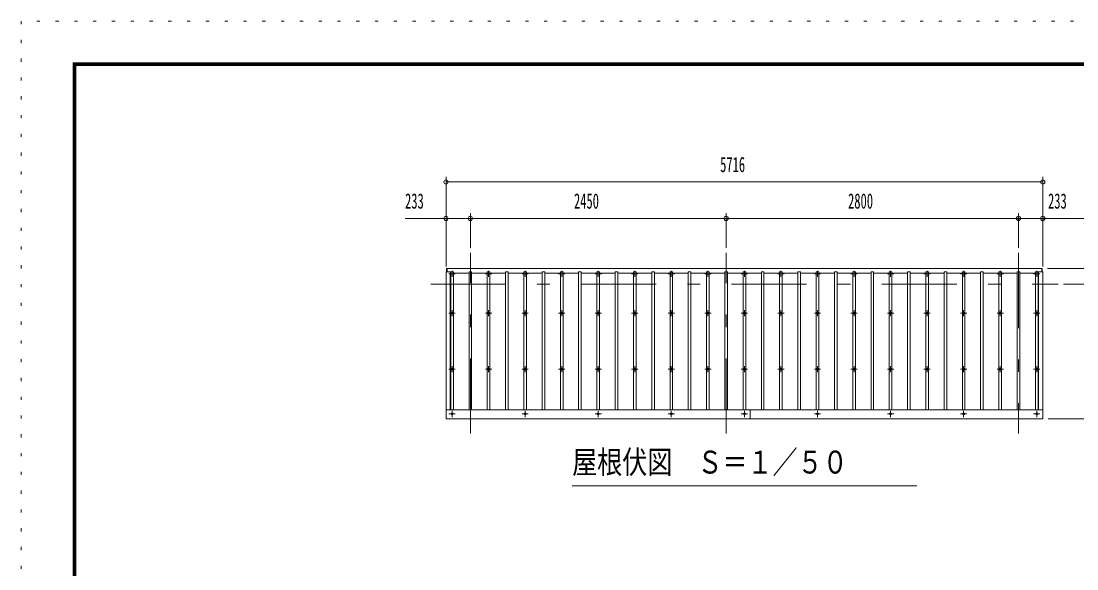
# Model space of a CAD drawing. Units: millimetres, scale not verified, with parts at other scales. Extents: x -23257 to 23268, y -10500 to 10500.
# Drawn here: x -6432 to 3680, y 5250 to 10500 of the extents above; entities that cross this region are included whole.
import ezdxf
from ezdxf.enums import TextEntityAlignment as Align

# ---------------------------------------------------------------- set-up
doc = ezdxf.new("R2010")
doc.units = ezdxf.units.MM
doc.header["$LTSCALE"] = 60
doc.linetypes.add('USER1', pattern=[24, 12, -5, 2, -5])
doc.linetypes.add('USER2', pattern=[3, 0.5, -2.5])
for name, color, linetype, lineweight in [('0-2_F-E_J_ADD', 5, 'USER2', 18), ('1-0_2BOLD', 7, 'Continuous', 18), ('1-2_2CENTER', 3, 'USER1', 18), ('1-4_2THIN', 4, 'Continuous', 18), ('1-5_2DIM', 3, 'Continuous', 18), ('1-D_A-SITE-STAIR', 3, 'Continuous', 18), ('2-4__F-F_4PAPAER', 5, 'Continuous', 18)]:
    doc.layers.add(name, color=color, linetype=linetype, lineweight=lineweight)
doc.styles.add('ＭＳ ゴシック', font='')
doc.styles.get('ＭＳ ゴシック').set_extended_font_data('MS Gothic')

msp = doc.modelspace()

# ---------------------------------------------------------------- linework, layer by layer
at = {"layer": '0-2_F-E_J_ADD'}
msp.add_lwpolyline([(-6432.19, 10500), (-6432.19, -10500), (23267.81, -10500), (23267.81, 10500)], close=True, dxfattribs=at)
at = {"layer": '1-0_2BOLD'}
for p, q in [((-2352.53, 8097.84), (-2352.53, 8127.67)), ((3343.47, 8127.67), (3343.47, 8097.84)), ((-2362.53, 6773.96), (3353.47, 6773.96)), ((550.47, 6687.67), (550.47, 6773.96))]:
    msp.add_line(p, q, dxfattribs=at)
for points in [[(3313.47, 6773.96), (3313.47, 8097.84), (3353.47, 8097.84), (3353.47, 6687.67), (-2362.53, 6687.67), (-2362.53, 8097.84), (-2322.53, 8097.84), (-2322.53, 6773.96)], [(3348.47, 8097.84), (3348.47, 8127.67), (-2357.53, 8127.67), (-2357.53, 8097.84)]]:
    msp.add_lwpolyline(points, dxfattribs=at)
for centre in [(-2304.53, 7701.14), (-1954.53, 7701.14), (-1604.53, 7701.14), (-1254.53, 7701.14), (-904.53, 7701.14), (-554.53, 7701.14), (-204.53, 7701.14), (145.47, 7701.14), (495.47, 7701.14), (845.47, 7701.14), (1195.47, 7701.14), (1545.47, 7701.14), (1895.47, 7701.14), (2245.47, 7701.14), (2595.47, 7701.14), (2945.47, 7701.14), (3295.47, 7701.14), (-2304.53, 7164.54), (-1954.53, 7164.54), (-1604.53, 7164.54), (-1254.53, 7164.54), (-904.53, 7164.54), (-554.53, 7164.54), (-204.53, 7164.54), (145.47, 7164.54), (495.47, 7164.54), (845.47, 7164.54), (1195.47, 7164.54), (1545.47, 7164.54), (1895.47, 7164.54), (2245.47, 7164.54), (2595.47, 7164.54), (2945.47, 7164.54), (3295.47, 7164.54), (-2304.53, 6735.28), (-1604.53, 6735.28), (-904.53, 6735.28), (-204.53, 6735.28), (495.47, 6735.28), (1195.47, 6735.28), (1895.47, 6735.28), (2595.47, 6735.28), (3295.47, 6735.28)]:
    msp.add_circle(centre, 10, dxfattribs=at)
for centre, start, end in [((-2304.53, 8067.55), 46.39838, 133.60162), ((-2304.53, 8088.55), 226.3961, 313.6039), ((-1954.53, 8067.55), 46.39838, 133.60162), ((-1954.53, 8088.55), 226.3961, 313.6039), ((-1604.53, 8067.55), 46.39838, 133.60162), ((-1604.53, 8088.55), 226.3961, 313.6039), ((-1254.52, 8067.55), 46.39838, 133.60162), ((-1254.52, 8088.55), 226.3961, 313.6039), ((-904.52, 8067.55), 46.39838, 133.60162), ((-904.52, 8088.55), 226.3961, 313.6039), ((-554.52, 8067.55), 46.39838, 133.60162), ((-554.52, 8088.55), 226.3961, 313.6039), ((-204.52, 8067.55), 46.39838, 133.60162), ((-204.52, 8088.55), 226.3961, 313.6039), ((145.47, 8067.55), 46.39838, 133.60162), ((145.47, 8088.55), 226.3961, 313.6039), ((495.48, 8067.55), 46.39838, 133.60162), ((495.48, 8088.55), 226.3961, 313.6039), ((845.47, 8067.55), 46.39838, 133.60162), ((845.47, 8088.55), 226.3961, 313.6039), ((1195.48, 8067.55), 46.39838, 133.60162), ((1195.48, 8088.55), 226.3961, 313.6039), ((1545.47, 8067.55), 46.39838, 133.60162), ((1545.47, 8088.55), 226.3961, 313.6039), ((1895.48, 8067.55), 46.39838, 133.60162), ((1895.48, 8088.55), 226.3961, 313.6039), ((2245.47, 8067.55), 46.39838, 133.60162), ((2245.47, 8088.55), 226.3961, 313.6039), ((2595.48, 8067.55), 46.39838, 133.60162), ((2595.48, 8088.55), 226.3961, 313.6039), ((2945.48, 8067.55), 46.39838, 133.60162), ((2945.48, 8088.55), 226.3961, 313.6039), ((3295.48, 8067.55), 46.39838, 133.60162), ((3295.48, 8088.55), 226.3961, 313.6039)]:
    msp.add_arc(centre, 14.5, start, end, dxfattribs=at)
at = {"layer": '1-2_2CENTER'}
for p, q in [((-2129.53, 6547.67), (-2129.53, 8277.67)), ((320.47, 6547.67), (320.47, 8277.67)), ((3120.47, 8277.67), (3120.47, 6547.67)), ((-2304.53, 8108.05), (-2304.53, 8048.05)), ((-1954.53, 8108.05), (-1954.53, 8048.05)), ((-1604.53, 8108.05), (-1604.53, 8048.05)), ((-1254.52, 8108.05), (-1254.52, 8048.05)), ((-904.52, 8108.05), (-904.52, 8048.05)), ((-554.52, 8108.05), (-554.52, 8048.05)), ((-204.52, 8108.05), (-204.52, 8048.05)), ((145.47, 8108.05), (145.47, 8048.05)), ((495.48, 8108.05), (495.48, 8048.05)), ((845.47, 8108.05), (845.47, 8048.05)), ((1195.48, 8108.05), (1195.48, 8048.05)), ((1545.47, 8108.05), (1545.47, 8048.05)), ((1895.48, 8108.05), (1895.48, 8048.05)), ((2245.47, 8108.05), (2245.47, 8048.05)), ((2595.48, 8108.05), (2595.48, 8048.05)), ((2945.48, 8108.05), (2945.48, 8048.05)), ((3295.48, 8048.05), (3295.48, 8108.05)), ((-2274.52, 8078.05), (-2334.53, 8078.05)), ((-1924.52, 8078.05), (-1984.53, 8078.05)), ((-1574.52, 8078.05), (-1634.53, 8078.05)), ((-1224.52, 8078.05), (-1284.53, 8078.05)), ((-874.52, 8078.05), (-934.53, 8078.05)), ((-524.52, 8078.05), (-584.53, 8078.05)), ((-174.52, 8078.05), (-234.53, 8078.05)), ((175.48, 8078.05), (115.47, 8078.05)), ((525.48, 8078.05), (465.47, 8078.05)), ((875.48, 8078.05), (815.47, 8078.05)), ((1225.48, 8078.05), (1165.47, 8078.05)), ((1575.48, 8078.05), (1515.47, 8078.05)), ((1925.48, 8078.05), (1865.47, 8078.05)), ((2275.48, 8078.05), (2215.47, 8078.05)), ((2625.48, 8078.05), (2565.47, 8078.05)), ((2975.48, 8078.05), (2915.47, 8078.05)), ((3325.48, 8078.05), (3265.47, 8078.05)), ((-2509.53, 7977.67), (3500.47, 7977.67)), ((-2334.53, 7701.14), (-2274.53, 7701.14)), ((-2304.53, 7671.14), (-2304.53, 7731.14)), ((-1984.53, 7701.14), (-1924.53, 7701.14)), ((-1954.53, 7731.14), (-1954.53, 7671.14)), ((-1634.53, 7701.14), (-1574.53, 7701.14)), ((-1604.53, 7671.14), (-1604.53, 7731.14)), ((-1284.53, 7701.14), (-1224.53, 7701.14)), ((-1254.53, 7731.14), (-1254.53, 7671.14)), ((-934.53, 7701.14), (-874.53, 7701.14)), ((-904.53, 7731.14), (-904.53, 7671.14)), ((-584.53, 7701.14), (-524.53, 7701.14)), ((-554.53, 7671.14), (-554.53, 7731.14)), ((-234.53, 7701.14), (-174.53, 7701.14)), ((-204.53, 7731.14), (-204.53, 7671.14)), ((115.47, 7701.14), (175.47, 7701.14)), ((145.47, 7671.14), (145.47, 7731.14)), ((465.47, 7701.14), (525.47, 7701.14)), ((495.47, 7731.14), (495.47, 7671.14)), ((815.47, 7701.14), (875.47, 7701.14)), ((845.47, 7671.14), (845.47, 7731.14)), ((1165.47, 7701.14), (1225.47, 7701.14)), ((1195.47, 7731.14), (1195.47, 7671.14)), ((1515.47, 7701.14), (1575.47, 7701.14)), ((1545.47, 7671.14), (1545.47, 7731.14)), ((1865.47, 7701.14), (1925.47, 7701.14)), ((1895.47, 7731.14), (1895.47, 7671.14)), ((2215.47, 7701.14), (2275.47, 7701.14)), ((2245.47, 7671.14), (2245.47, 7731.14)), ((2565.47, 7701.14), (2625.47, 7701.14)), ((2595.47, 7731.14), (2595.47, 7671.14)), ((2915.47, 7701.14), (2975.47, 7701.14)), ((2945.47, 7671.14), (2945.47, 7731.14)), ((3265.47, 7701.14), (3325.47, 7701.14)), ((3295.47, 7731.14), (3295.47, 7671.14)), ((-2304.53, 7194.54), (-2304.53, 7134.54)), ((-1954.53, 7194.54), (-1954.53, 7134.54)), ((-1604.53, 7194.54), (-1604.53, 7134.54)), ((-1254.53, 7194.54), (-1254.53, 7134.54)), ((-904.53, 7194.54), (-904.53, 7134.54)), ((-554.53, 7194.54), (-554.53, 7134.54)), ((-204.53, 7194.54), (-204.53, 7134.54)), ((145.47, 7194.54), (145.47, 7134.54)), ((495.47, 7194.54), (495.47, 7134.54)), ((845.47, 7194.54), (845.47, 7134.54)), ((1195.47, 7194.54), (1195.47, 7134.54)), ((1545.47, 7194.54), (1545.47, 7134.54)), ((1895.47, 7194.54), (1895.47, 7134.54)), ((2245.47, 7194.54), (2245.47, 7134.54)), ((2595.47, 7194.54), (2595.47, 7134.54)), ((2945.47, 7194.54), (2945.47, 7134.54)), ((3295.47, 7194.54), (3295.47, 7134.54)), ((-2274.53, 7164.54), (-2334.53, 7164.54)), ((-1924.53, 7164.54), (-1984.53, 7164.54)), ((-1574.53, 7164.54), (-1634.53, 7164.54)), ((-1224.53, 7164.54), (-1284.53, 7164.54)), ((-874.53, 7164.54), (-934.53, 7164.54)), ((-524.53, 7164.54), (-584.53, 7164.54)), ((-174.53, 7164.54), (-234.53, 7164.54)), ((175.47, 7164.54), (115.47, 7164.54)), ((525.47, 7164.54), (465.47, 7164.54)), ((875.47, 7164.54), (815.47, 7164.54)), ((1225.47, 7164.54), (1165.47, 7164.54)), ((1575.47, 7164.54), (1515.47, 7164.54)), ((1925.47, 7164.54), (1865.47, 7164.54)), ((2275.47, 7164.54), (2215.47, 7164.54)), ((2625.47, 7164.54), (2565.47, 7164.54)), ((2975.47, 7164.54), (2915.47, 7164.54)), ((3325.47, 7164.54), (3265.47, 7164.54)), ((-2334.53, 6735.28), (-2274.53, 6735.28)), ((-2304.53, 6705.28), (-2304.53, 6765.28)), ((-1634.53, 6735.28), (-1574.53, 6735.28)), ((-1604.53, 6765.28), (-1604.53, 6705.28)), ((-934.53, 6735.28), (-874.53, 6735.28)), ((-904.53, 6765.28), (-904.53, 6705.28)), ((-234.53, 6735.28), (-174.53, 6735.28)), ((-204.53, 6705.28), (-204.53, 6765.28)), ((465.47, 6735.28), (525.47, 6735.28)), ((495.47, 6765.28), (495.47, 6705.28)), ((1165.47, 6735.28), (1225.47, 6735.28)), ((1195.47, 6765.28), (1195.47, 6705.28)), ((1865.47, 6735.28), (1925.47, 6735.28)), ((1895.47, 6765.28), (1895.47, 6705.28)), ((2565.47, 6735.28), (2625.47, 6735.28)), ((2595.47, 6705.28), (2595.47, 6765.28)), ((3265.47, 6735.28), (3325.47, 6735.28)), ((3295.47, 6705.28), (3295.47, 6765.28))]:
    msp.add_line(p, q, dxfattribs=at)
at = {"layer": '1-4_2THIN'}
for p, q in [((-2292.02, 8097.84), (-2317.03, 8097.84)), ((-2317.03, 8097.84), (-2317.03, 6773.96)), ((-2292.03, 6773.96), (-2292.03, 8097.84)), ((-2117.03, 8097.84), (-2142.03, 8097.84)), ((-2142.03, 8097.84), (-2142.03, 6773.96)), ((-2117.03, 6773.96), (-2117.03, 8097.84)), ((-1942.02, 8097.84), (-1967.03, 8097.84)), ((-1967.03, 8097.84), (-1967.03, 6773.96)), ((-1942.03, 6773.96), (-1942.03, 8097.84)), ((-1767.03, 8097.84), (-1792.03, 8097.84)), ((-1792.03, 8097.84), (-1792.03, 6773.96)), ((-1767.03, 6773.96), (-1767.03, 8097.84)), ((-1592.02, 8097.84), (-1617.03, 8097.84)), ((-1617.03, 8097.84), (-1617.03, 6773.96)), ((-1592.03, 6773.96), (-1592.03, 8097.84)), ((-1417.03, 8097.84), (-1442.03, 8097.84)), ((-1442.03, 8097.84), (-1442.03, 6773.96)), ((-1417.03, 6773.96), (-1417.03, 8097.84)), ((-1242.02, 8097.84), (-1267.03, 8097.84)), ((-1267.03, 8097.84), (-1267.03, 6773.96)), ((-1242.03, 6773.96), (-1242.03, 8097.84)), ((-1092.03, 8097.84), (-1092.03, 6773.96)), ((-1067.03, 8097.84), (-1092.02, 8097.84)), ((-1067.03, 6773.96), (-1067.03, 8097.84)), ((-892.03, 6773.96), (-892.03, 8097.84)), ((-742.03, 8097.84), (-742.03, 6773.96)), ((-717.03, 8097.84), (-742.02, 8097.84)), ((-717.03, 6773.96), (-717.03, 8097.84)), ((-542.02, 8097.84), (-567.03, 8097.84)), ((-567.03, 8097.84), (-567.03, 6773.96)), ((-542.03, 6773.96), (-542.03, 8097.84)), ((-392.03, 8097.84), (-392.03, 6773.96)), ((-367.03, 8097.84), (-392.02, 8097.84)), ((-367.03, 6773.96), (-367.03, 8097.84)), ((-192.02, 8097.84), (-217.03, 8097.84)), ((-217.03, 8097.84), (-217.03, 6773.96)), ((-192.03, 6773.96), (-192.03, 8097.84)), ((-17.03, 8097.84), (-42.03, 8097.84)), ((-42.03, 8097.84), (-42.03, 6773.96)), ((-17.03, 6773.96), (-17.03, 8097.84)), ((157.97, 8097.84), (132.97, 8097.84)), ((132.97, 8097.84), (132.97, 6773.96)), ((157.97, 6773.96), (157.97, 8097.84)), ((307.97, 8097.84), (307.97, 6773.96)), ((332.97, 8097.84), (307.98, 8097.84)), ((332.97, 6773.96), (332.97, 8097.84)), ((507.98, 8097.84), (482.97, 8097.84)), ((482.97, 8097.84), (482.97, 6773.96)), ((507.97, 6773.96), (507.97, 8097.84)), ((682.97, 8097.84), (657.97, 8097.84)), ((657.97, 8097.84), (657.97, 6773.96)), ((682.97, 6773.96), (682.97, 8097.84)), ((857.98, 8097.84), (832.97, 8097.84)), ((832.97, 8097.84), (832.97, 6773.96)), ((857.97, 6773.96), (857.97, 8097.84)), ((1007.97, 8097.84), (1007.97, 6773.96)), ((1032.97, 8097.84), (1007.98, 8097.84)), ((1032.97, 6773.96), (1032.97, 8097.84)), ((1207.98, 8097.84), (1182.97, 8097.84)), ((1182.97, 8097.84), (1182.97, 6773.96)), ((1207.97, 6773.96), (1207.97, 8097.84)), ((1382.97, 8097.84), (1357.97, 8097.84)), ((1357.97, 8097.84), (1357.97, 6773.96)), ((1382.97, 6773.96), (1382.97, 8097.84)), ((1557.98, 8097.84), (1532.97, 8097.84)), ((1532.97, 8097.84), (1532.97, 6773.96)), ((1557.97, 6773.96), (1557.97, 8097.84)), ((1707.97, 8097.84), (1707.97, 6773.96)), ((1732.97, 8097.84), (1707.98, 8097.84)), ((1732.97, 6773.96), (1732.97, 8097.84)), ((1907.98, 8097.84), (1882.97, 8097.84)), ((1882.97, 8097.84), (1882.97, 6773.96)), ((1907.97, 6773.96), (1907.97, 8097.84)), ((2082.97, 8097.84), (2057.97, 8097.84)), ((2057.97, 8097.84), (2057.97, 6773.96)), ((2082.97, 6773.96), (2082.97, 8097.84)), ((2257.97, 6773.96), (2257.97, 8097.84)), ((2407.97, 8097.84), (2407.97, 6773.96)), ((2432.97, 8097.84), (2407.98, 8097.84)), ((2432.97, 6773.96), (2432.97, 8097.84)), ((2607.98, 8097.84), (2582.97, 8097.84)), ((2582.97, 8097.84), (2582.97, 6773.96)), ((2607.97, 6773.96), (2607.97, 8097.84)), ((2782.97, 8097.84), (2757.97, 8097.84)), ((2757.97, 8097.84), (2757.97, 6773.96)), ((2782.97, 6773.96), (2782.97, 8097.84)), ((2957.98, 8097.84), (2932.97, 8097.84)), ((2932.97, 8097.84), (2932.97, 6773.96)), ((2957.97, 6773.96), (2957.97, 8097.84)), ((3107.97, 8097.84), (3107.97, 6773.96)), ((3132.97, 8097.84), (3107.98, 8097.84)), ((3132.97, 6773.96), (3132.97, 8097.84)), ((3282.97, 6773.96), (3282.97, 8097.84)), ((3282.97, 8097.84), (3307.98, 8097.84)), ((3307.97, 8097.84), (3307.97, 6773.96)), ((-2317.03, 8083.35), (-2322.53, 8083.35)), ((-2292.03, 8083.35), (-2142.03, 8083.35)), ((-2117.03, 8083.35), (-1967.03, 8083.35)), ((-1942.03, 8083.35), (-1792.03, 8083.35)), ((-1767.03, 8083.35), (-1617.03, 8083.35)), ((-1592.03, 8083.35), (-1442.03, 8083.35)), ((-1417.03, 8083.35), (-1267.03, 8083.35)), ((-1242.03, 8083.35), (-1092.03, 8083.35)), ((-1067.03, 8083.35), (-917.03, 8083.35)), ((-892.03, 8083.35), (-742.03, 8083.35)), ((-717.03, 8083.35), (-567.03, 8083.35)), ((-542.03, 8083.35), (-392.03, 8083.35)), ((-367.03, 8083.35), (-217.03, 8083.35)), ((-192.03, 8083.35), (-42.03, 8083.35)), ((-17.03, 8083.35), (132.97, 8083.35)), ((157.97, 8083.35), (307.97, 8083.35)), ((332.97, 8083.35), (482.97, 8083.35)), ((507.97, 8083.35), (657.97, 8083.35)), ((682.97, 8083.35), (832.97, 8083.35)), ((857.97, 8083.35), (1007.97, 8083.35)), ((1032.97, 8083.35), (1182.97, 8083.35)), ((1207.97, 8083.35), (1357.97, 8083.35)), ((1382.97, 8083.35), (1532.97, 8083.35)), ((1557.97, 8083.35), (1707.97, 8083.35)), ((1732.97, 8083.35), (1882.97, 8083.35)), ((1907.97, 8083.35), (2057.97, 8083.35)), ((2082.97, 8083.35), (2232.97, 8083.35)), ((2257.97, 8083.35), (2407.97, 8083.35)), ((2432.97, 8083.35), (2582.97, 8083.35)), ((2607.97, 8083.35), (2757.97, 8083.35)), ((2782.97, 8083.35), (2932.97, 8083.35)), ((2957.97, 8083.35), (3107.97, 8083.35)), ((3132.97, 8083.35), (3282.97, 8083.35)), ((3307.97, 8083.35), (3313.47, 8083.35))]:
    msp.add_line(p, q, dxfattribs=at)
for points in [[(-892.02, 8097.84), (-917.03, 8097.84), (-917.03, 6773.96)], [(2257.98, 8097.84), (2232.97, 8097.84), (2232.97, 6773.96)]]:
    msp.add_lwpolyline(points, dxfattribs=at)
at = {"layer": '1-5_2DIM'}
for p, q in [((-2362.53, 9008.67), (-2362.53, 8147.84)), ((3353.47, 9008.67), (3353.47, 8147.84)), ((-2362.53, 8608.67), (-2755.03, 8608.67)), ((-2129.53, 8327.67), (-2129.53, 8658.67)), ((320.47, 8327.67), (320.47, 8658.67)), ((3120.47, 8658.67), (3120.47, 8327.67)), ((3745.97, 8608.67), (3353.47, 8608.67)), ((4450.47, 8127.67), (3398.47, 8127.67)), ((3550.47, 7977.67), (4100.46, 7977.67)), ((3403.47, 6687.67), (4450.47, 6687.67)), ((2145.47, 6047.67), (-1154.53, 6047.67))]:
    msp.add_line(p, q, dxfattribs=at)
for centre in [(-2362.53, 8958.67), (3353.47, 8958.67), (-2362.53, 8608.67), (-2129.53, 8608.67), (320.47, 8608.67), (3120.47, 8608.67), (3353.47, 8608.67)]:
    msp.add_circle(centre, 20, dxfattribs=at)
at = {"layer": '1-D_A-SITE-STAIR'}
for p, q in [((-2362.53, 8958.67), (3353.47, 8958.67)), ((-2362.53, 8608.67), (-2129.53, 8608.67)), ((-2129.53, 8608.67), (320.47, 8608.67)), ((320.47, 8608.67), (3120.47, 8608.67)), ((3120.47, 8608.67), (3353.47, 8608.67))]:
    msp.add_line(p, q, dxfattribs=at)
at = {"layer": '2-4__F-F_4PAPAER'}
for points in [[(22767.81, -10000), (-5932.19, -10000), (-5932.19, 10100), (22767.81, 10100)], [(22765.31, -9997.5), (-5929.69, -9997.5), (-5929.69, 10097.5), (22765.31, 10097.5)], [(22762.81, -9995), (22762.81, 10095), (-5927.19, 10095), (-5927.19, -9995)], [(22760.31, -9992.5), (-5924.69, -9992.5), (-5924.69, 10092.5), (22760.31, 10092.5)], [(22757.81, -9990), (22757.81, 10090), (-5922.19, 10090), (-5922.19, -9990)], [(22755.31, -9987.5), (-5919.69, -9987.5), (-5919.69, 10087.5), (22755.31, 10087.5)], [(22752.81, -9985), (22752.81, 10085), (-5917.19, 10085), (-5917.19, -9985)], [(22750.31, -9982.5), (-5914.69, -9982.5), (-5914.69, 10082.5), (22750.31, 10082.5)], [(22747.81, -9980), (22747.81, 10080), (-5912.19, 10080), (-5912.19, -9980)], [(22745.31, -9977.5), (-5909.69, -9977.5), (-5909.69, 10077.5), (22745.31, 10077.5)], [(22742.81, -9975), (-5907.19, -9975), (-5907.19, 10075), (22742.81, 10075)]]:
    msp.add_lwpolyline(points, close=True, dxfattribs=at)

# ---------------------------------------------------------------- texts
at = {"layer": '1-5_2DIM', "color": 7, "style": 'ＭＳ ゴシック', "width": 0.8}
msp.add_text('屋根伏図\u3000Ｓ＝１／５０', height=219.9, dxfattribs=at).set_placement((-1154.53, 6097.67), align=Align.BOTTOM_LEFT)
at = {"layer": '1-D_A-SITE-STAIR', "color": 7, "style": 'ＭＳ ゴシック', "width": 0.6}
for s, p in [('5716', (262.97, 9008.67)), ('233', (-2755.03, 8658.67)), ('2450', (-1137.03, 8658.67)), ('2800', (1487.97, 8658.67)), ('233', (3403.47, 8658.67))]:
    msp.add_text(s, height=146.6, dxfattribs=at).set_placement(p, align=Align.BOTTOM_LEFT)

doc.saveas('drawing.dxf')
